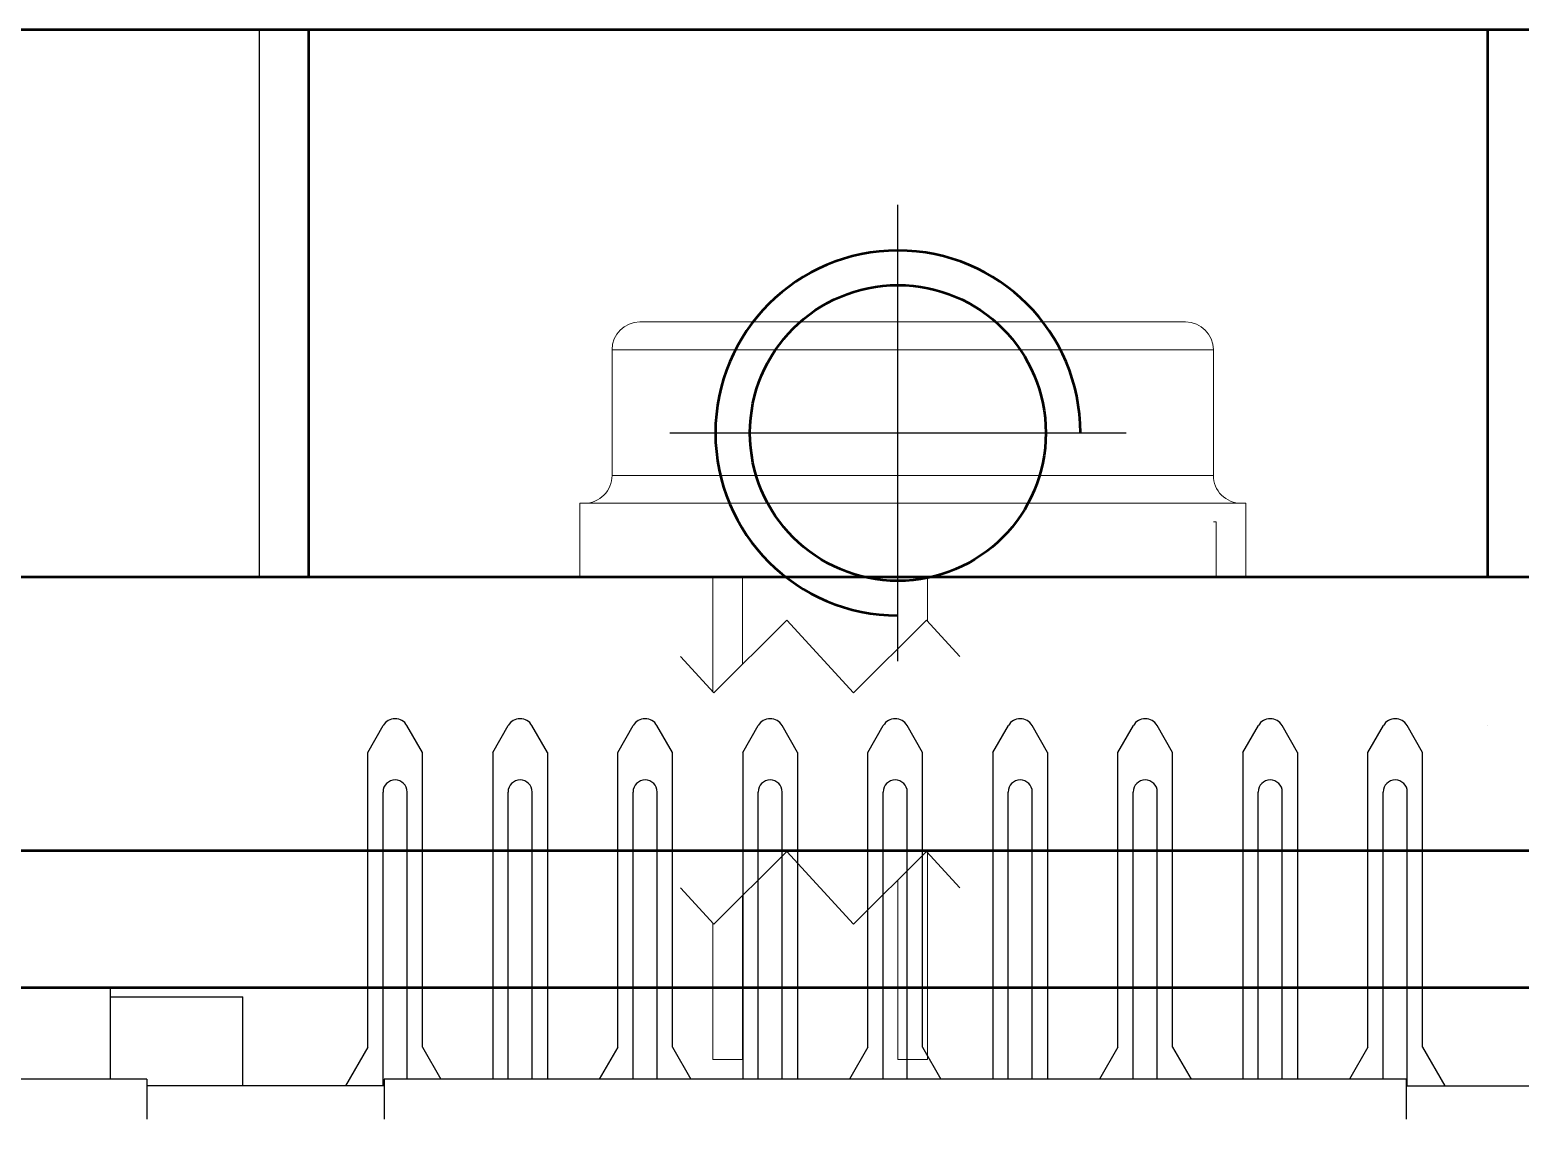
# Model space of a CAD drawing. Header units: millimetres. Extents: x 0 to 200, y 0 to 275.
# Drawn here: x 85.34 to 101.67, y 84.34 to 96.28 of the extents above; entities that cross this region are included whole.
import ezdxf

# ---------------------------------------------------------------- set-up
doc = ezdxf.new("R2010")
doc.units = ezdxf.units.MM
doc.linetypes.add('HIDDEN', pattern=[9.525, 6.35, -3.175])
for name, color, linetype, lineweight in [('0.25', 7, 'Continuous', 25), ('0.5 Vollinie', 7, 'Continuous', 50), ('Bemaßung', 2, 'Continuous', 25)]:
    doc.layers.add(name, color=color, linetype=linetype, lineweight=lineweight)
doc.layers.add('104', color=7, linetype='Continuous')
doc.layers.add('2', color=7, linetype='Continuous')

# ---------------------------------------------------------------- blocks, each defined once
blk = doc.blocks.new('Harting D-Sub 9pol male Vorderansicht')
at = {"layer": '2', "color": 40, "linetype": 'Continuous'}
for p, q in [((6.900001, -6.12638), (6.900001, -5.76084)), ((18.1, -6.12638), (18.1, -5.76084)), ((20.7, -6.12638), (20.7, -5.76084)), ((6.900001, -6.12638), (4.300001, -6.12638)), ((6.900001, -6.2), (6.900001, -6.12638)), ((18.1, -6.12638), (20.7, -6.12638)), ((18.1, -6.2), (18.1, -6.12638)), ((20.7, -6.2), (20.7, -6.12638)), ((20.7, -6.2), (24.000001, -6.2))]:
    blk.add_line(p, q, dxfattribs=at)
at = {"layer": '2', "color": 2, "linetype": 'Continuous'}
for p, q in [((6.720002, -6.55), (6.475422, -6.12638)), ((6.887714, -6.12638), (6.887714, -9.34602)), ((6.900001, -6.2), (18.1, -6.2)), ((7.15229, -6.2), (7.15229, -9.34602)), ((7.320002, -6.55), (7.522075, -6.2)), ((8.090001, -9.780389), (8.090001, -6.2)), ((8.257713, -6.2), (8.257713, -9.34602)), ((8.522288, -6.2), (8.522288, -9.34602)), ((8.690001, -9.780389), (8.690001, -6.2)), ((9.459999, -6.55), (9.257927, -6.2)), ((9.627712, -6.2), (9.627712, -9.34602)), ((9.892287, -6.2), (9.892287, -9.34602)), ((10.059999, -6.55), (10.262072, -6.2)), ((10.829998, -9.780389), (10.829998, -6.2)), ((10.997715, -6.2), (10.997715, -9.34602)), ((11.26229, -6.2), (11.26229, -9.34602)), ((11.429998, -9.780389), (11.429998, -6.2)), ((12.200001, -6.55), (11.997928, -6.2)), ((12.367713, -6.2), (12.367713, -9.34602)), ((12.632288, -6.2), (12.632288, -9.34602)), ((12.800001, -6.55), (13.002073, -6.2)), ((13.570003, -9.780389), (13.570003, -6.2)), ((13.737712, -6.2), (13.737712, -9.34602)), ((14.002287, -6.2), (14.002287, -9.34602)), ((14.170003, -9.780389), (14.170003, -6.2)), ((14.940002, -6.55), (14.73793, -6.2)), ((15.107715, -6.2), (15.107715, -9.34602)), ((15.37229, -6.2), (15.37229, -9.34602)), ((15.540002, -6.55), (15.742075, -6.2)), ((16.310001, -9.780389), (16.310001, -6.2)), ((16.477713, -6.2), (16.477713, -9.34602)), ((16.742288, -6.2), (16.742288, -9.34602)), ((16.910001, -9.780389), (16.910001, -6.2)), ((17.68, -6.55), (17.477927, -6.2)), ((17.847712, -6.2), (17.847712, -9.34602)), ((18.112287, -6.12638), (18.112287, -9.34602)), ((18.28, -6.55), (18.524579, -6.12638)), ((6.720002, -6.55), (6.720002, -9.780389)), ((7.320002, -6.55), (7.320002, -9.780389)), ((9.459999, -6.55), (9.459999, -9.780389)), ((10.059999, -6.55), (10.059999, -9.780389)), ((12.200001, -6.55), (12.200001, -9.780389)), ((12.800001, -6.55), (12.800001, -9.780389)), ((14.940002, -6.55), (14.940002, -9.780389)), ((15.540002, -6.55), (15.540002, -9.780389)), ((17.68, -6.55), (17.68, -9.780389)), ((18.28, -6.55), (18.28, -9.780389)), ((6.720002, -9.780389), (6.890098, -10.075004)), ((7.320002, -9.780389), (7.149906, -10.075004)), ((8.090001, -9.780389), (8.260097, -10.075004)), ((8.690001, -9.780389), (8.519904, -10.075004)), ((9.459999, -9.780389), (9.630096, -10.075004)), ((10.059999, -9.780389), (9.889903, -10.075004)), ((10.829998, -9.780389), (11.000094, -10.075004)), ((11.429998, -9.780389), (11.259902, -10.075004)), ((12.200001, -9.780389), (12.370097, -10.075004)), ((12.800001, -9.780389), (12.629905, -10.075004)), ((13.570003, -9.780389), (13.7401, -10.075004)), ((14.170003, -9.780389), (13.999907, -10.075004)), ((14.940002, -9.780389), (15.110098, -10.075004)), ((15.540002, -9.780389), (15.369906, -10.075004)), ((16.310001, -9.780389), (16.480097, -10.075004)), ((16.910001, -9.780389), (16.739905, -10.075004)), ((17.68, -9.780389), (17.850096, -10.075004)), ((18.28, -9.780389), (18.109903, -10.075004))]:
    blk.add_line(p, q, dxfattribs=at)
at = {"layer": '2', "color": 150, "linetype": 'Continuous'}
for p, q in [((19.650001, -6.12638), (19.650001, -7.1)), ((21.1, -6.2), (21.1, -7.2)), ((21.100001, -7.1), (19.650001, -7.1)), ((21.1, -7.2), (23.753342, -7.2))]:
    blk.add_line(p, q, dxfattribs=at)
at = {"layer": '2', "color": 2, "linetype": 'Continuous'}
for centre, radius, start, end in [((7.020002, -9.34602), 0.132288, 180, 0), ((8.390001, -9.34602), 0.132288, 180, 0), ((9.759999, -9.34602), 0.132288, 180, 0), ((11.130002, -9.34602), 0.132288, 180, 0), ((12.500001, -9.34602), 0.132288, 180, 0), ((13.869999, -9.34602), 0.132288, 180, 0), ((15.240002, -9.34602), 0.132288, 180, 0), ((16.610001, -9.34602), 0.132288, 180, 0), ((17.98, -9.34602), 0.132288, 180, 0), ((7.020002, -10.000004), 0.15, 210, 330), ((8.390001, -10.000004), 0.15, 210, 330), ((9.759999, -10.000004), 0.15, 210, 330), ((11.129998, -10.000004), 0.15, 210, 330), ((12.500001, -10.000004), 0.15, 210, 330), ((13.870003, -10.000004), 0.15, 210, 330), ((15.240002, -10.000004), 0.15, 210, 330), ((16.610001, -10.000004), 0.15, 210, 330), ((17.98, -10.000004), 0.15, 210, 330)]:
    blk.add_arc(centre, radius, start, end, dxfattribs=at)
blk = doc.blocks.new('FDS100_Seitenansicht')
at = {"color": 7, "linetype": 'Continuous', "lineweight": 0}
for p, q in [((-14.173, 14.021), (15.799, 14.021)), ((-15.697, 12.497), (-15.697, 5.588)), ((17.323, 5.588), (17.323, 12.497)), ((-17.475, 4.064), (-17.475, 0)), ((-17.475, 4.064), (19.101, 4.064)), ((19.101, 0), (19.101, 4.064)), ((-17.475, 0), (19.101, 0)), ((-10.16, 0), (-10.16, -6.293)), ((-8.534, -4.788), (-8.534, 0)), ((0, 0), (0, -3.924)), ((1.626, -2.418), (1.626, 0)), ((1.626, -26.492), (1.626, -15.118)), ((0, -16.624), (0, -26.492)), ((-8.534, -26.492), (-8.534, -17.488)), ((-10.16, -18.993), (-10.16, -26.492)), ((-8.534, -26.492), (-10.16, -26.492)), ((1.626, -26.492), (0, -26.492))]:
    blk.add_line(p, q, dxfattribs=at)
at = {"color": 8, "linetype": 'Continuous', "lineweight": 0}
for p, q in [((17.323, 12.497), (-15.697, 12.497)), ((-15.697, 5.588), (17.323, 5.588))]:
    blk.add_line(p, q, dxfattribs=at)
at = {"color": 7, "linetype": 'HIDDEN', "lineweight": 0}
for p, q in [((-14.681, 12.497), (16.307, 12.497)), ((-6.387, 7.925), (8.013, 7.925)), ((17.336, 3.048), (17.485, 3.048)), ((17.485, 0), (17.485, 3.048)), ((-6.103, -2.356), (-10.103, -6.356)), ((-2.432, -6.356), (-6.103, -2.356)), ((1.568, -2.356), (-2.432, -6.356)), ((3.404, -4.356), (1.568, -2.356)), ((-10.103, -6.356), (-11.938, -4.356)), ((-6.103, -15.056), (-10.103, -19.056)), ((-2.432, -19.056), (-6.103, -15.056)), ((1.568, -15.056), (-2.432, -19.056)), ((3.404, -17.056), (1.568, -15.056)), ((-10.103, -19.056), (-11.938, -17.056))]:
    blk.add_line(p, q, dxfattribs=at)
at = {"color": 7, "linetype": 'Continuous', "lineweight": 0}
for centre, start, end in [((-14.173, 12.497), 90.00018, 179.99985), ((15.799, 12.497), 0.00015, 89.99982), ((-17.221, 5.588), 269.99962, 0.00045), ((18.847, 5.588), 179.99955, 270.00038)]:
    blk.add_arc(centre, 1.524, start, end, dxfattribs=at)
blk = doc.blocks.new('Innengewinde M4')
at = {"layer": '0.5 Vollinie'}
blk.add_circle((0, 0), 1.621, dxfattribs=at)
blk.add_arc((0, 0), 2, 0, 270, dxfattribs=at)
at = {"layer": 'Bemaßung'}
for p, q in [((0, -2.5), (0, 2.5)), ((-2.5, 0), (2.5, 0))]:
    blk.add_line(p, q, dxfattribs=at)

msp = doc.modelspace()

# ---------------------------------------------------------------- linework, layer by layer
at = {"layer": '0.25'}
msp.add_line((87.855, 96.28), (87.855, 90.28), dxfattribs=at)
at = {"layer": '0.5 Vollinie'}
for p, q in [((117.855, 96.28), (71.855, 96.28)), ((88.395, 96.28), (88.395, 90.28)), ((101.315, 96.28), (101.315, 90.28)), ((114.855, 90.28), (74.855, 90.28)), ((101.315, 88.655), (101.315, 88.655)), ((114.855, 87.28), (74.855, 87.28)), ((114.855, 85.78), (74.855, 85.78))]:
    msp.add_line(p, q, dxfattribs=at)

# ---------------------------------------------------------------- block references
at = {"xscale": 0.1995626, "yscale": 0.1995626, "zscale": 0.1995626}
msp.add_blockref('FDS100_Seitenansicht', (94.855, 90.28), dxfattribs=at)
at = {"layer": '104', "color": 40, "linetype": 'Continuous', "rotation": 180}
msp.add_blockref('Harting D-Sub 9pol male Vorderansicht', (107.325, 78.58), dxfattribs=at)
at = {"layer": 'Bemaßung'}
msp.add_blockref('Innengewinde M4', (94.855, 91.861), dxfattribs=at)

doc.saveas('drawing.dxf')
